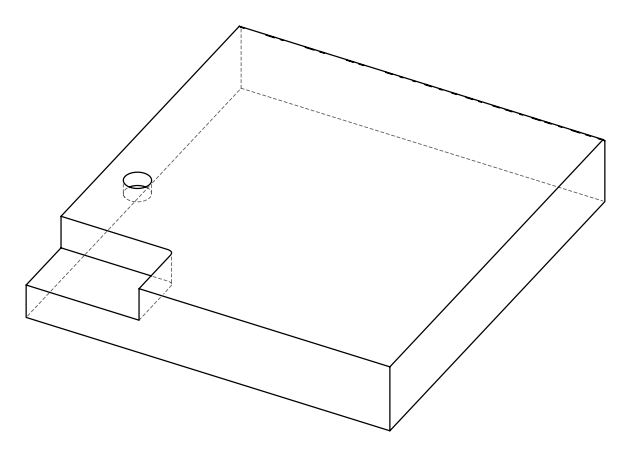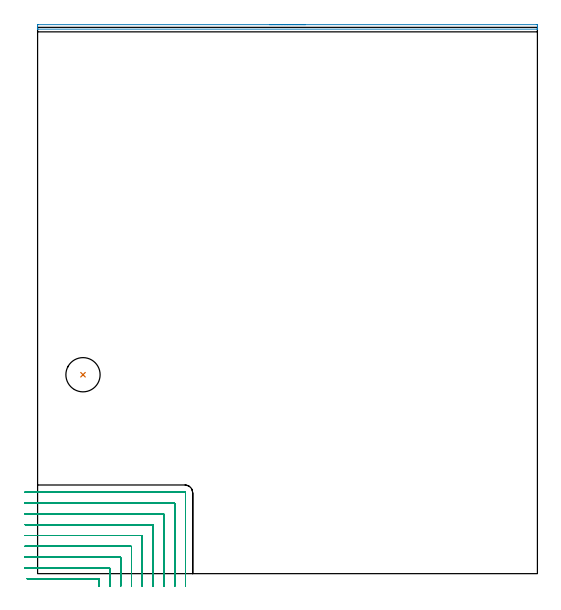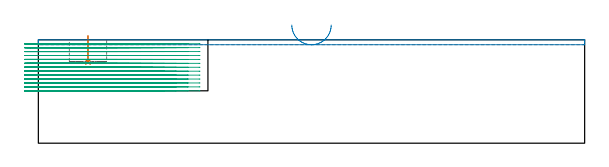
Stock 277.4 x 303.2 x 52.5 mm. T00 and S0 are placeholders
(PLAN: 3 operations, 2 tool changes, 27 min)
(1 INDEXABLE_INSERT_DRILL_BLIND_HOLE_FROM_SOLID | STEP1POCKET | NXT0302_009 | 0.05 min | 3137 mm3)
(2 AREA_MILL | FG_CHAMFER_SURFACE | UGT0205_001 | 2.37 min | 867 mm3)
(3 MILL_CORNER_NOTCH_RECTANGULAR | CORNER_NOTCH_RECTANGULAR | NXT0201_009 | Follow Part, ap 2, ae 75% | 24.57 min | 109621 mm3)
(TOOL NXT0302_009 | Index. Insert Drill 19mm [880-D1900L25-05] | D19 PA176 FL95 Z2)
(TOOL UGT0205_001 | Chamfer Mill 20 x 3 x 45 deg. | D20 FL50 Z2)
(TOOL NXT0201_009 | ENDMILL 8mm [2P460-0800-NA 1630] | D8 FL26 Z6)
(OP 1 INDEXABLE_INSERT_DRILL_BLIND_HOLE_FROM_SOLID)
G17 G21 G94 G90
T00 M6
G54
G17 G0 G90 X25.2 Y110.4 S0 M3
G43 Z62.5 H1
G94 G81 G98 Z41.2 F250. R54.5
G80
M5
M2
(OP 2 AREA_MILL)
G17 G21 G94 G90
T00 M6
G54
G17 G0 G90 X128.7 Y304.7 S1061 M3
G43 Z62.5 H0
Z60.
G94 G1 X128.738 Z59.128 F250.
X128.852 Z58.263
X129.041 Z57.412
X129.303 Z56.58
X129.637 Z55.774
X130.04 Z55.
X130.508 Z54.264
X131.04 Z53.572
X131.629 Z52.929
X132.272 Z52.34
X132.964 Z51.808
X133.7 Z51.34
X134.474 Z50.937
X135.28 Z50.603
X136.112 Z50.341
X136.964 Z50.152
X137.828 Z50.038
X138.7 Z50.
X276.777
X277.034 Y304.698 Z50.002
X277.397 Y304.691 Z50.005
X277.4 Y304.671 Z50.026
Y303.45 Z51.245
Y302.76 Z51.94
Y302.495 Z52.205
X277.398 Y302.346 Z52.346
X277.39 Y302.202 Z52.488
X277.224 Y302.2 Z52.5
X0.176
X0.01 Y302.202 Z52.488
X0.002 Y302.346 Z52.346
X0. Y302.495 Z52.205
Y302.76 Z51.94
Y303.45 Z51.245
Y304.671 Z50.026
X0.003 Y304.691 Z50.005
X0.367 Y304.7 Z50.
X138.7
X139.572 Z50.038
X140.436 Z50.152
X141.288 Z50.341
X142.12 Z50.603
X142.926 Z50.937
X143.7 Z51.34
X144.436 Z51.808
X145.128 Z52.34
X145.771 Z52.929
X146.36 Z53.572
X146.892 Z54.264
X147.36 Z55.
X147.763 Z55.774
X148.097 Z56.58
X148.359 Z57.412
X148.548 Z58.263
X148.662 Z59.128
X148.7 Z60.
G0 Z62.5
M5
M2
(OP 3 MILL_CORNER_NOTCH_RECTANGULAR)
G17 G21 G94 G90
T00 M6
G54
G17 G0 G90 X34.1 Y-7. S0 M3
G43 Z62.5 H1
Z50.508
G94 G1 Y-4. F250.
Y-3.196 F500.
G3 X33.704 Y-2.8 R0.4
G1 X-2.857
X-5.857 F250.
G0 Z62.5
X40.1 Y-7.
Z50.508
G1 Y-4.
Y2.804 F500.
G3 X39.704 Y3.2 R0.4
G1 X-4.
X-7. F250.
G0 Z62.5
X46.1 Y-7.
Z50.508
G1 Y-4.
Y8.804 F500.
G3 X45.703 Y9.2 R0.4
G1 X-4.
X-7. F250.
G0 Z62.5
X52.1 Y-7.
Z50.508
G1 Y-4.
Y14.803 F500.
G3 X51.703 Y15.2 R0.4
G1 X-4.
X-7. F250.
G0 Z62.5
X58.1 Y-7.
Z50.508
G1 Y-4.
Y20.803 F500.
G3 X57.703 Y21.2 R0.4
G1 X-4.
X-7. F250.
G0 Z62.5
X64.1 Y-7.
Z50.508
G1 Y-4.
Y26.803 F500.
G3 X63.703 Y27.2 R0.4
G1 X-4.
X-7. F250.
G0 Z62.5
X70.1 Y-7.
Z50.508
G1 Y-4.
Y32.803 F500.
G3 X69.703 Y33.2 R0.4
G1 X-4.
X-7. F250.
G0 Z62.5
X76.1 Y-7.
Z50.508
G1 Y-4.
Y38.803 F500.
G3 X75.703 Y39.2 R0.4
G1 X-4.
X-7. F250.
G0 Z62.5
X82.1 Y-7.
Z50.508
G1 Y-4.
Y44.803 F500.
G3 X81.703 Y45.2 R0.4
G1 X-4.
X-7. F250.
G0 Z62.5
X34.1 Y-7.
Z48.515
G1 Y-4.
Y-3.196 F500.
G3 X33.704 Y-2.8 R0.4
G1 X-2.857
X-5.857 F250.
G0 Z62.5
X40.1 Y-7.
Z48.515
G1 Y-4.
Y2.804 F500.
G3 X39.704 Y3.2 R0.4
G1 X-4.
X-7. F250.
G0 Z62.5
X46.1 Y-7.
Z48.515
G1 Y-4.
Y8.804 F500.
G3 X45.704 Y9.2 R0.4
G1 X-4.
X-7. F250.
G0 Z62.5
X52.1 Y-7.
Z48.515
G1 Y-4.
Y14.803 F500.
G3 X51.703 Y15.2 R0.4
G1 X-4.
X-7. F250.
G0 Z62.5
X58.1 Y-7.
Z48.515
G1 Y-4.
Y20.803 F500.
G3 X57.703 Y21.2 R0.4
G1 X-4.
X-7. F250.
G0 Z62.5
X64.1 Y-7.
Z48.515
G1 Y-4.
Y26.803 F500.
G3 X63.703 Y27.2 R0.4
G1 X-4.
X-7. F250.
G0 Z62.5
X70.1 Y-7.
Z48.515
G1 Y-4.
Y32.803 F500.
G3 X69.703 Y33.2 R0.4
G1 X-4.
X-7. F250.
G0 Z62.5
X76.1 Y-7.
Z48.515
G1 Y-4.
Y38.803 F500.
G3 X75.703 Y39.2 R0.4
G1 X-4.
X-7. F250.
G0 Z62.5
X82.1 Y-7.
Z48.515
G1 Y-4.
Y44.803 F500.
G3 X81.703 Y45.2 R0.4
G1 X-4.
X-7. F250.
G0 Z62.5
X34.1 Y-7.
Z46.523
G1 Y-4.
Y-3.196 F500.
G3 X33.704 Y-2.8 R0.4
G1 X-2.857
X-5.857 F250.
G0 Z62.5
X40.1 Y-7.
Z46.523
G1 Y-4.
Y2.804 F500.
G3 X39.704 Y3.2 R0.4
G1 X-4.
X-7. F250.
G0 Z62.5
X46.1 Y-7.
Z46.523
G1 Y-4.
Y8.804 F500.
G3 X45.704 Y9.2 R0.4
G1 X-4.
X-7. F250.
G0 Z62.5
X52.1 Y-7.
Z46.523
G1 Y-4.
Y14.803 F500.
G3 X51.703 Y15.2 R0.4
G1 X-4.
X-7. F250.
G0 Z62.5
X58.1 Y-7.
Z46.523
G1 Y-4.
Y20.803 F500.
G3 X57.703 Y21.2 R0.4
G1 X-4.
X-7. F250.
G0 Z62.5
X64.1 Y-7.
Z46.523
G1 Y-4.
Y26.803 F500.
G3 X63.703 Y27.2 R0.4
G1 X-4.
X-7. F250.
G0 Z62.5
X70.1 Y-7.
Z46.523
G1 Y-4.
Y32.803 F500.
G3 X69.703 Y33.2 R0.4
G1 X-4.
X-7. F250.
G0 Z62.5
X76.1 Y-7.
Z46.523
G1 Y-4.
Y38.803 F500.
G3 X75.703 Y39.2 R0.4
G1 X-4.
X-7. F250.
G0 Z62.5
X82.1 Y-7.
Z46.523
G1 Y-4.
Y44.803 F500.
G3 X81.703 Y45.2 R0.4
G1 X-4.
X-7. F250.
G0 Z62.5
X34.1 Y-7.
Z44.531
G1 Y-4.
Y-3.196 F500.
G3 X33.704 Y-2.8 R0.4
G1 X-2.857
X-5.857 F250.
G0 Z62.5
X40.1 Y-7.
Z44.531
G1 Y-4.
Y2.804 F500.
G3 X39.704 Y3.2 R0.4
G1 X-4.
X-7. F250.
G0 Z62.5
X46.1 Y-7.
Z44.531
G1 Y-4.
Y8.804 F500.
G3 X45.704 Y9.2 R0.4
G1 X-4.
X-7. F250.
G0 Z62.5
X52.1 Y-7.
Z44.531
G1 Y-4.
Y14.803 F500.
G3 X51.703 Y15.2 R0.4
G1 X-4.
X-7. F250.
G0 Z62.5
X58.1 Y-7.
Z44.531
G1 Y-4.
Y20.803 F500.
G3 X57.703 Y21.2 R0.4
G1 X-4.
X-7. F250.
G0 Z62.5
X64.1 Y-7.
Z44.531
G1 Y-4.
Y26.803 F500.
G3 X63.703 Y27.2 R0.4
G1 X-4.
X-7. F250.
G0 Z62.5
X70.1 Y-7.
Z44.531
G1 Y-4.
Y32.803 F500.
G3 X69.703 Y33.2 R0.4
G1 X-4.
X-7. F250.
G0 Z62.5
X76.1 Y-7.
Z44.531
G1 Y-4.
Y38.803 F500.
G3 X75.703 Y39.2 R0.4
G1 X-4.
X-7. F250.
G0 Z62.5
X82.1 Y-7.
Z44.531
G1 Y-4.
Y44.803 F500.
G3 X81.703 Y45.2 R0.4
G1 X-4.
X-7. F250.
G0 Z62.5
X34.1 Y-7.
Z42.538
G1 Y-4.
Y-3.196 F500.
G3 X33.704 Y-2.8 R0.4
G1 X-2.857
X-5.857 F250.
G0 Z62.5
X40.1 Y-7.
Z42.538
G1 Y-4.
Y2.804 F500.
G3 X39.704 Y3.2 R0.4
G1 X-4.
X-7. F250.
G0 Z62.5
X46.1 Y-7.
Z42.538
G1 Y-4.
Y8.804 F500.
G3 X45.704 Y9.2 R0.4
G1 X-4.
X-7. F250.
G0 Z62.5
X52.1 Y-7.
Z42.538
G1 Y-4.
Y14.803 F500.
G3 X51.703 Y15.2 R0.4
G1 X-4.
X-7. F250.
G0 Z62.5
X58.1 Y-7.
Z42.538
G1 Y-4.
Y20.803 F500.
G3 X57.703 Y21.2 R0.4
G1 X-4.
X-7. F250.
G0 Z62.5
X64.1 Y-7.
Z42.538
G1 Y-4.
Y26.803 F500.
G3 X63.703 Y27.2 R0.4
G1 X-4.
X-7. F250.
G0 Z62.5
X70.1 Y-7.
Z42.538
G1 Y-4.
Y32.803 F500.
G3 X69.703 Y33.2 R0.4
G1 X-4.
X-7. F250.
G0 Z62.5
X76.1 Y-7.
Z42.538
G1 Y-4.
Y38.803 F500.
G3 X75.703 Y39.2 R0.4
G1 X-4.
X-7. F250.
G0 Z62.5
X82.1 Y-7.
Z42.538
G1 Y-4.
Y44.803 F500.
G3 X81.703 Y45.2 R0.4
G1 X-4.
X-7. F250.
G0 Z62.5
X34.1 Y-7.
Z40.546
G1 Y-4.
Y-3.196 F500.
G3 X33.704 Y-2.8 R0.4
G1 X-2.857
X-5.857 F250.
G0 Z62.5
X40.1 Y-7.
Z40.546
G1 Y-4.
Y2.804 F500.
G3 X39.704 Y3.2 R0.4
G1 X-4.
X-7. F250.
G0 Z62.5
X46.1 Y-7.
Z40.546
G1 Y-4.
Y8.804 F500.
G3 X45.704 Y9.2 R0.4
G1 X-4.
X-7. F250.
G0 Z62.5
X52.1 Y-7.
Z40.546
G1 Y-4.
Y14.803 F500.
G3 X51.703 Y15.2 R0.4
G1 X-4.
X-7. F250.
G0 Z62.5
X58.1 Y-7.
Z40.546
G1 Y-4.
Y20.803 F500.
G3 X57.703 Y21.2 R0.4
G1 X-4.
X-7. F250.
G0 Z62.5
X64.1 Y-7.
Z40.546
G1 Y-4.
Y26.803 F500.
G3 X63.703 Y27.2 R0.4
G1 X-4.
X-7. F250.
G0 Z62.5
X70.1 Y-7.
Z40.546
G1 Y-4.
Y32.803 F500.
G3 X69.703 Y33.2 R0.4
G1 X-4.
X-7. F250.
G0 Z62.5
X76.1 Y-7.
Z40.546
G1 Y-4.
Y38.803 F500.
G3 X75.703 Y39.2 R0.4
G1 X-4.
X-7. F250.
G0 Z62.5
X82.1 Y-7.
Z40.546
G1 Y-4.
Y44.803 F500.
G3 X81.703 Y45.2 R0.4
G1 X-4.
X-7. F250.
G0 Z62.5
X34.1 Y-7.
Z38.554
G1 Y-4.
Y-3.196 F500.
G3 X33.704 Y-2.8 R0.4
G1 X-2.857
X-5.857 F250.
G0 Z62.5
X40.1 Y-7.
Z38.554
G1 Y-4.
Y2.804 F500.
G3 X39.704 Y3.2 R0.4
G1 X-4.
X-7. F250.
G0 Z62.5
X46.1 Y-7.
Z38.554
G1 Y-4.
Y8.804 F500.
G3 X45.704 Y9.2 R0.4
G1 X-4.
X-7. F250.
G0 Z62.5
X52.1 Y-7.
Z38.554
G1 Y-4.
Y14.803 F500.
G3 X51.703 Y15.2 R0.4
G1 X-4.
X-7. F250.
G0 Z62.5
X58.1 Y-7.
Z38.554
G1 Y-4.
Y20.803 F500.
G3 X57.703 Y21.2 R0.4
G1 X-4.
X-7. F250.
G0 Z62.5
X64.1 Y-7.
Z38.554
G1 Y-4.
Y26.803 F500.
G3 X63.703 Y27.2 R0.4
G1 X-4.
X-7. F250.
G0 Z62.5
X70.1 Y-7.
Z38.554
G1 Y-4.
Y32.803 F500.
G3 X69.703 Y33.2 R0.4
G1 X-4.
X-7. F250.
G0 Z62.5
X76.1 Y-7.
Z38.554
G1 Y-4.
Y38.803 F500.
G3 X75.703 Y39.2 R0.4
G1 X-4.
X-7. F250.
G0 Z62.5
X82.1 Y-7.
Z38.554
G1 Y-4.
Y44.803 F500.
G3 X81.703 Y45.2 R0.4
G1 X-4.
X-7. F250.
G0 Z62.5
X34.1 Y-7.
Z36.562
G1 Y-4.
Y-3.196 F500.
G3 X33.704 Y-2.8 R0.4
G1 X-2.857
X-5.857 F250.
G0 Z62.5
X40.1 Y-7.
Z36.562
G1 Y-4.
Y2.804 F500.
G3 X39.704 Y3.2 R0.4
G1 X-4.
X-7. F250.
G0 Z62.5
X46.1 Y-7.
Z36.562
G1 Y-4.
Y8.804 F500.
G3 X45.704 Y9.2 R0.4
G1 X-4.
X-7. F250.
G0 Z62.5
X52.1 Y-7.
Z36.562
G1 Y-4.
Y14.803 F500.
G3 X51.703 Y15.2 R0.4
G1 X-4.
X-7. F250.
G0 Z62.5
X58.1 Y-7.
Z36.562
G1 Y-4.
Y20.803 F500.
G3 X57.703 Y21.2 R0.4
G1 X-4.
X-7. F250.
G0 Z62.5
X64.1 Y-7.
Z36.562
G1 Y-4.
Y26.803 F500.
G3 X63.703 Y27.2 R0.4
G1 X-4.
X-7. F250.
G0 Z62.5
X70.1 Y-7.
Z36.562
G1 Y-4.
Y32.803 F500.
G3 X69.703 Y33.2 R0.4
G1 X-4.
X-7. F250.
G0 Z62.5
X76.1 Y-7.
Z36.562
G1 Y-4.
Y38.803 F500.
G3 X75.703 Y39.2 R0.4
G1 X-4.
X-7. F250.
G0 Z62.5
X82.1 Y-7.
Z36.562
G1 Y-4.
Y44.803 F500.
G3 X81.703 Y45.2 R0.4
G1 X-4.
X-7. F250.
G0 Z62.5
X34.1 Y-7.
Z34.569
G1 Y-4.
Y-3.196 F500.
G3 X33.704 Y-2.8 R0.4
G1 X-2.857
X-5.857 F250.
G0 Z62.5
X40.1 Y-7.
Z34.569
G1 Y-4.
Y2.804 F500.
G3 X39.704 Y3.2 R0.4
G1 X-4.
X-7. F250.
G0 Z62.5
X46.1 Y-7.
Z34.569
G1 Y-4.
Y8.804 F500.
G3 X45.704 Y9.2 R0.4
G1 X-4.
X-7. F250.
G0 Z62.5
X52.1 Y-7.
Z34.569
G1 Y-4.
Y14.803 F500.
G3 X51.703 Y15.2 R0.4
G1 X-4.
X-7. F250.
G0 Z62.5
X58.1 Y-7.
Z34.569
G1 Y-4.
Y20.803 F500.
G3 X57.703 Y21.2 R0.4
G1 X-4.
X-7. F250.
G0 Z62.5
X64.1 Y-7.
Z34.569
G1 Y-4.
Y26.803 F500.
G3 X63.703 Y27.2 R0.4
G1 X-4.
X-7. F250.
G0 Z62.5
X70.1 Y-7.
Z34.569
G1 Y-4.
Y32.803 F500.
G3 X69.703 Y33.2 R0.4
G1 X-4.
X-7. F250.
G0 Z62.5
X76.1 Y-7.
Z34.569
G1 Y-4.
Y38.803 F500.
G3 X75.703 Y39.2 R0.4
G1 X-4.
X-7. F250.
G0 Z62.5
X82.1 Y-7.
Z34.569
G1 Y-4.
Y44.803 F500.
G3 X81.703 Y45.2 R0.4
G1 X-4.
X-7. F250.
G0 Z62.5
X34.1 Y-7.
Z32.577
G1 Y-4.
Y-3.196 F500.
G3 X33.704 Y-2.8 R0.4
G1 X-2.857
X-5.857 F250.
G0 Z62.5
X40.1 Y-7.
Z32.577
G1 Y-4.
Y2.804 F500.
G3 X39.704 Y3.2 R0.4
G1 X-4.
X-7. F250.
G0 Z62.5
X46.1 Y-7.
Z32.577
G1 Y-4.
Y8.804 F500.
G3 X45.704 Y9.2 R0.4
G1 X-4.
X-7. F250.
G0 Z62.5
X52.1 Y-7.
Z32.577
G1 Y-4.
Y14.803 F500.
G3 X51.703 Y15.2 R0.4
G1 X-4.
X-7. F250.
G0 Z62.5
X58.1 Y-7.
Z32.577
G1 Y-4.
Y20.803 F500.
G3 X57.703 Y21.2 R0.4
G1 X-4.
X-7. F250.
G0 Z62.5
X64.1 Y-7.
Z32.577
G1 Y-4.
Y26.803 F500.
G3 X63.703 Y27.2 R0.4
G1 X-4.
X-7. F250.
G0 Z62.5
X70.1 Y-7.
Z32.577
G1 Y-4.
Y32.803 F500.
G3 X69.703 Y33.2 R0.4
G1 X-4.
X-7. F250.
G0 Z62.5
X76.1 Y-7.
Z32.577
G1 Y-4.
Y38.803 F500.
G3 X75.703 Y39.2 R0.4
G1 X-4.
X-7. F250.
G0 Z62.5
X82.1 Y-7.
Z32.577
G1 Y-4.
Y44.803 F500.
G3 X81.703 Y45.2 R0.4
G1 X-4.
X-7. F250.
G0 Z62.5
X34.1 Y-7.
Z30.585
G1 Y-4.
Y-3.196 F500.
G3 X33.704 Y-2.8 R0.4
G1 X-2.857
X-5.857 F250.
G0 Z62.5
X40.1 Y-7.
Z30.585
G1 Y-4.
Y2.804 F500.
G3 X39.704 Y3.2 R0.4
G1 X-4.
X-7. F250.
G0 Z62.5
X46.1 Y-7.
Z30.585
G1 Y-4.
Y8.804 F500.
G3 X45.704 Y9.2 R0.4
G1 X-4.
X-7. F250.
G0 Z62.5
X52.1 Y-7.
Z30.585
G1 Y-4.
Y14.803 F500.
G3 X51.703 Y15.2 R0.4
G1 X-4.
X-7. F250.
G0 Z62.5
X58.1 Y-7.
Z30.585
G1 Y-4.
Y20.803 F500.
G3 X57.703 Y21.2 R0.4
G1 X-4.
X-7. F250.
G0 Z62.5
X64.1 Y-7.
Z30.585
G1 Y-4.
Y26.803 F500.
G3 X63.703 Y27.2 R0.4
G1 X-4.
X-7. F250.
G0 Z62.5
X70.1 Y-7.
Z30.585
G1 Y-4.
Y32.803 F500.
G3 X69.703 Y33.2 R0.4
G1 X-4.
X-7. F250.
G0 Z62.5
X76.1 Y-7.
Z30.585
G1 Y-4.
Y38.803 F500.
G3 X75.703 Y39.2 R0.4
G1 X-4.
X-7. F250.
G0 Z62.5
X82.1 Y-7.
Z30.585
G1 Y-4.
Y44.803 F500.
G3 X81.703 Y45.2 R0.4
G1 X-4.
X-7. F250.
G0 Z62.5
X34.1 Y-7.
Z28.592
G1 Y-4.
Y-3.196 F500.
G3 X33.704 Y-2.8 R0.4
G1 X-2.857
X-5.857 F250.
G0 Z62.5
X40.1 Y-7.
Z28.592
G1 Y-4.
Y2.804 F500.
G3 X39.704 Y3.2 R0.4
G1 X-4.
X-7. F250.
G0 Z62.5
X46.1 Y-7.
Z28.592
G1 Y-4.
Y8.804 F500.
G3 X45.704 Y9.2 R0.4
G1 X-4.
X-7. F250.
G0 Z62.5
X52.1 Y-7.
Z28.592
G1 Y-4.
Y14.803 F500.
G3 X51.703 Y15.2 R0.4
G1 X-4.
X-7. F250.
G0 Z62.5
X58.1 Y-7.
Z28.592
G1 Y-4.
Y20.803 F500.
G3 X57.703 Y21.2 R0.4
G1 X-4.
X-7. F250.
G0 Z62.5
X64.1 Y-7.
Z28.592
G1 Y-4.
Y26.803 F500.
G3 X63.703 Y27.2 R0.4
G1 X-4.
X-7. F250.
G0 Z62.5
X70.1 Y-7.
Z28.592
G1 Y-4.
Y32.803 F500.
G3 X69.703 Y33.2 R0.4
G1 X-4.
X-7. F250.
G0 Z62.5
X76.1 Y-7.
Z28.592
G1 Y-4.
Y38.803 F500.
G3 X75.703 Y39.2 R0.4
G1 X-4.
X-7. F250.
G0 Z62.5
X82.1 Y-7.
Z28.592
G1 Y-4.
Y44.803 F500.
G3 X81.703 Y45.2 R0.4
G1 X-4.
X-7. F250.
G0 Z62.5
X34.1 Y-7.
Z26.6
G1 Y-4.
Y-3.196 F500.
G3 X33.704 Y-2.8 R0.4
G1 X-2.857
X-5.857 F250.
G0 Z62.5
X40.1 Y-7.
Z26.6
G1 Y-4.
Y2.804 F500.
G3 X39.704 Y3.2 R0.4
G1 X-4.
X-7. F250.
G0 Z62.5
X46.1 Y-7.
Z26.6
G1 Y-4.
Y8.804 F500.
G3 X45.704 Y9.2 R0.4
G1 X-4.
X-7. F250.
G0 Z62.5
X52.1 Y-7.
Z26.6
G1 Y-4.
Y14.803 F500.
G3 X51.703 Y15.2 R0.4
G1 X-4.
X-7. F250.
G0 Z62.5
X58.1 Y-7.
Z26.6
G1 Y-4.
Y20.803 F500.
G3 X57.703 Y21.2 R0.4
G1 X-4.
X-7. F250.
G0 Z62.5
X64.1 Y-7.
Z26.6
G1 Y-4.
Y26.803 F500.
G3 X63.703 Y27.2 R0.4
G1 X-4.
X-7. F250.
G0 Z62.5
X70.1 Y-7.
Z26.6
G1 Y-4.
Y32.803 F500.
G3 X69.703 Y33.2 R0.4
G1 X-4.
X-7. F250.
G0 Z62.5
X76.1 Y-7.
Z26.6
G1 Y-4.
Y38.803 F500.
G3 X75.703 Y39.2 R0.4
G1 X-4.
X-7. F250.
G0 Z62.5
X82.1 Y-7.
Z26.6
G1 Y-4.
Y44.803 F500.
G3 X81.703 Y45.2 R0.4
G1 X-4.
X-7. F250.
G0 Z62.5
M5
M2
